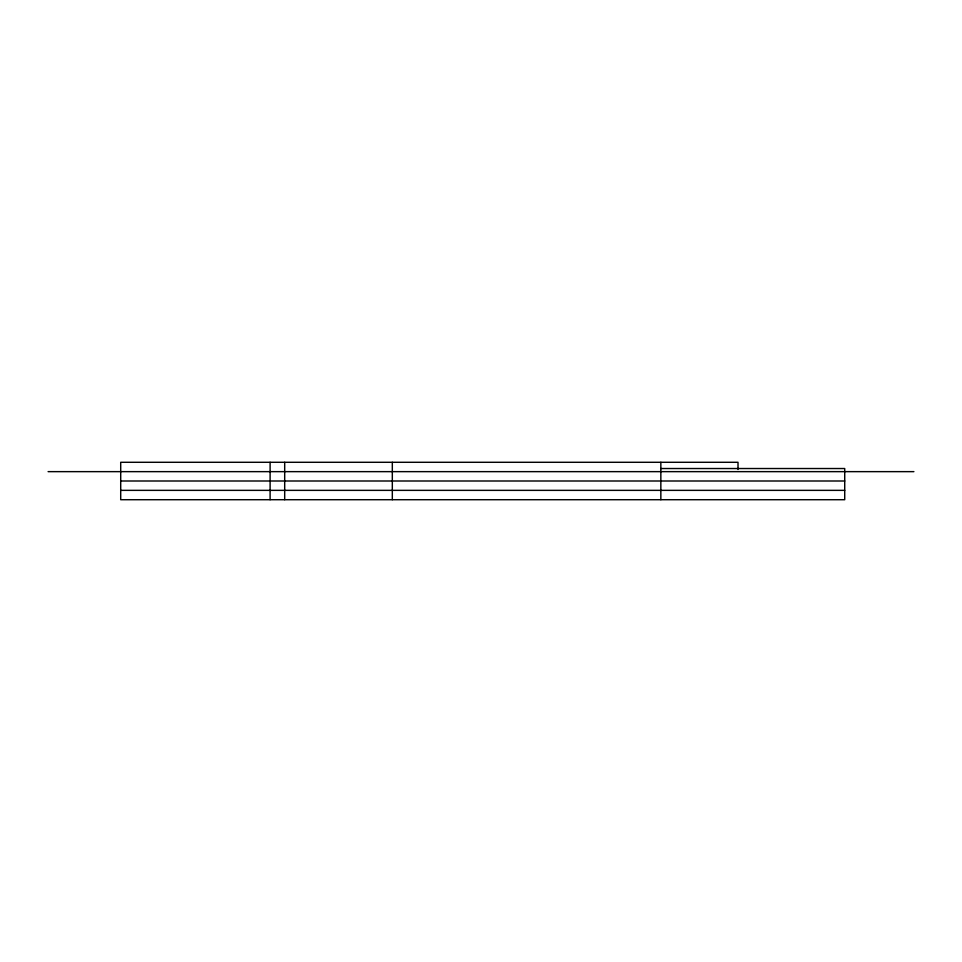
<?xml version="1.0" encoding="UTF-8"?>
<svg xmlns="http://www.w3.org/2000/svg" width="962" height="962" viewBox="0 0 962 962"><rect width="100%" height="100%" fill="white"/><g stroke="black" fill="none" stroke-linecap="round" stroke-linejoin="round"><path stroke-width="1.44" d="M660.846 468.53L844.72 468.53L844.72 499.711L120.707 499.711L120.707 462.289L738.01 462.289L738.01 469.48M48.1 471.645L913.9 471.645M120.707 481L844.72 481M120.707 490.355L844.72 490.355M660.846 462.289L660.846 499.711M392.316 462.289L392.316 499.711M284.692 462.289L284.692 499.711M270.106 462.289L270.106 499.711"/></g></svg>
